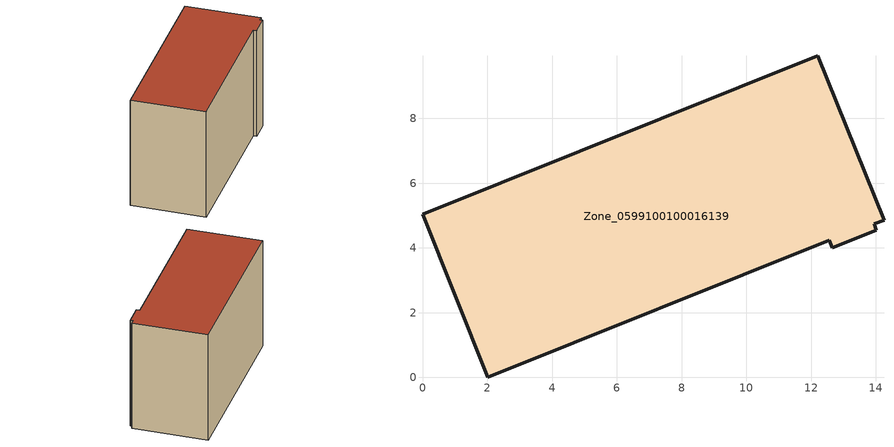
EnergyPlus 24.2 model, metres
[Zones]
Zone_0599100100016139
 floor ground (C_G): 0,5.04 12.21,9.94 14.25,4.85 13.96,4.74 14.02,4.55 12.65,4 12.56,4.23 2.02,0 z0
 wall outside (C_F): 12.21,9.94 0,5.04 2.02,0 12.56,4.23 12.65,4 14.02,4.55 13.96,4.74 14.25,4.85 12.21,9.94 z0:8.41
 roof outside (C_R): 12.65,4 14.02,4.55 13.96,4.74 14.25,4.85 12.21,9.94 0,5.04 2.02,0 12.56,4.23 z8.41
[BUILDING]
Pand.0599100100016139: North Axis=0; Terrain=City; Loads Convergence Tolerance Value=0.04; Temperature Convergence Tolerance Value=0.4; Solar Distribution=FullExterior; Maximum Number of Warmup Days=25; Minimum Number of Warmup Days=1
[Site:Location]
Rotterdam.The.Hague.AP_ZH_NLD Design_Conditions: Latitude=51.96; Longitude=4.45; Time Zone=1; Elevation=-4.5
[SITE:GROUNDTEMPERATURE:BUILDINGSURFACE]
18, 18, 18, 18, 18, 18, 18, 18, 18, 18, 18, 18
[MATERIAL] Thermal Absorptance=0.9; Solar Absorptance=0.7; Visible Absorptance=0.7
Name | Roughness | Thickness | Conductivity | Density | Specific Heat
G.TI.2015-2018 | MediumSmooth | 0.15 | 0.0428571 | 540 | 1210
F.TI.2015-2018 | Rough | 0.3 | 0.0666667 | 1920 | 840
R.TI.2015-2018 | MediumRough | 0.2 | 0.0333333 | 1500 | 1000
[CONSTRUCTION]
C_G: G.TI.2015-2018
C_F: F.TI.2015-2018
C_R: R.TI.2015-2018
[ZONE]
Zone_0599100100016139: Type=1; Multiplier=1; Ceiling Height=Autocalculate; Volume=Autocalculate; Floor Area=autocalculate; Part of Total Floor Area=Yes
[ZONEINFILTRATION:DESIGNFLOWRATE]
Infil_Zone_0599100100016139: Zone or ZoneList or Space or SpaceList=Zone_0599100100016139; Schedule=AlwaysOn; Design Flow Rate Calculation Method=Flow/Area; Flow Rate per Floor Area=0.0015; Constant Term Coefficient=1; Temperature Term Coefficient=0; Velocity Term Coefficient=0; Velocity Squared Term Coefficient=0
[HVACTEMPLATE:ZONE:IDEALLOADSAIRSYSTEM]
Zone_0599100100016139: Maximum Heating Supply Air Temperature=50; Minimum Cooling Supply Air Temperature=13; Maximum Heating Supply Air Humidity Ratio=0.0156; Minimum Cooling Supply Air Humidity Ratio=0.0077; Heating Limit=NoLimit; Cooling Limit=NoLimit; Dehumidification Control Type=ConstantSensibleHeatRatio; Cooling Sensible Heat Ratio=0.7; Dehumidification Setpoint=60; Humidification Control Type=None; Humidification Setpoint=30; Outdoor Air Method=None; Outdoor Air Flow Rate per Person=0.00944; Outdoor Air Flow Rate per Zone Floor Area=0; Outdoor Air Flow Rate per Zone=0; Demand Controlled Ventilation Type=None; Outdoor Air Economizer Type=NoEconomizer; Heat Recovery Type=None; Sensible Heat Recovery Effectiveness=0.7; Latent Heat Recovery Effectiveness=0.65
[ZONECONTROL:THERMOSTAT]
ThermostatControl_Zone_0599100100016139: Zone or ZoneList=Zone_0599100100016139; Control Type Schedule=DualSetpointControlType; Control 1=Thermostat_Zone_0599100100016139; Temperature Difference Between Cutout And Setpoint=0
[THERMOSTATSETPOINT:DUALSETPOINT]
Thermostat_Zone_0599100100016139: Heating Setpoint Temperature Schedule=HeatingSetpoint_Zone_0599100100016139; Cooling Setpoint Temperature Schedule=CoolingSetpoint_Zone_0599100100016139
[SCHEDULE:COMPACT]
HeatingSetpoint_Zone_0599100100016139: Through: 12/31, For: AllDays, Until: 24:00, 21
CoolingSetpoint_Zone_0599100100016139: Through: 12/31, For: AllDays, Until: 24:00, 24
DualSetpointControlType: Through: 12/31, For: AllDays, Until: 24:00, 4
AlwaysOn: Through: 12/31, For: AllDays, Until: 24:00, 1
